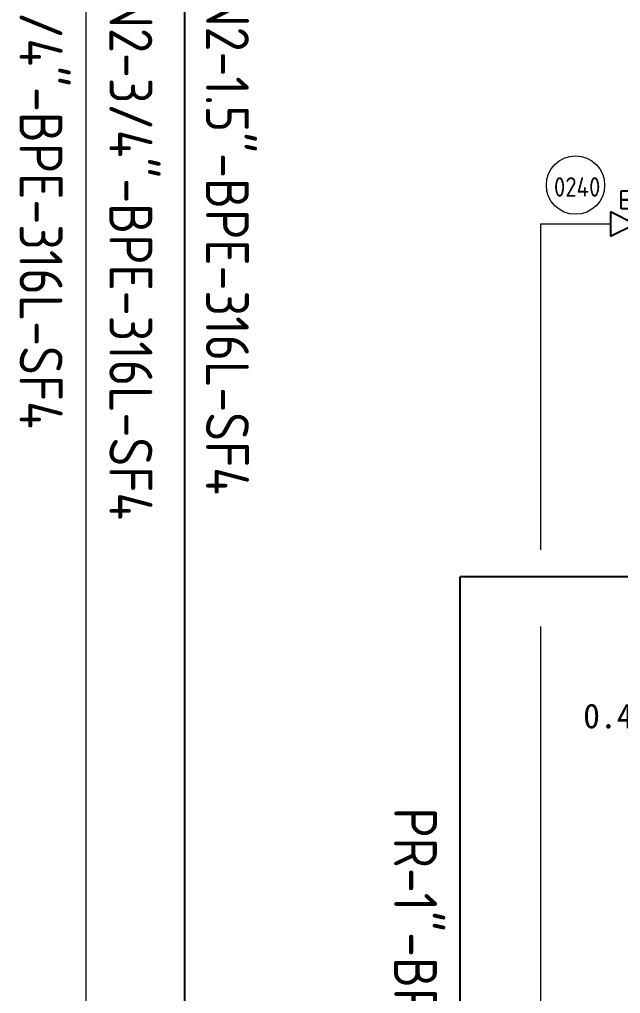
# Model space of a CAD drawing. Header units: millimetres. Extents: x -68339142 to 208, y -167 to 82456658.
# Drawn here: x -68332929 to -68332551, y 82448551 to 82449163 of the extents above; entities that cross this region are included whole.
import ezdxf

# ---------------------------------------------------------------- set-up
doc = ezdxf.new("R2010")
doc.units = ezdxf.units.MM
doc.header["$MEASUREMENT"] = 0
for name, color, linetype in [('压缩空气', 130, 'Continuous'), ('排管', 10, 'Continuous'), ('药液', 210, 'Continuous')]:
    doc.layers.add(name, color=color, linetype=linetype)
doc.layers.add('图层01注射用水WFI', color=3, linetype='Continuous', lineweight=5)
doc.layers.add('外形線', color=7, linetype='Continuous', lineweight=9)
doc.styles.get("Standard").update_dxf_attribs({"font": 'gbenor.shx', "bigfont": 'gbcbig.shx'})
doc.styles.add('{18b73a54-fa43-428c-adcb-c1c7bbdf2c84}', font='')
doc.styles.get('{18b73a54-fa43-428c-adcb-c1c7bbdf2c84}').set_extended_font_data('SimSun')

# ---------------------------------------------------------------- blocks, each defined once
blk = doc.blocks.new('*U280')
at = {"color": 0}
for p, q in [((-6.33, 7.03), (-6.33, 15.47)), ((-6.33, 15.47), (6.33, 15.47)), ((6.33, 11.25), (-6.33, 11.25)), ((-6.33, 11.25), (6.33, 11.25)), ((0, 2.81), (0, 11.25)), ((0, 0), (-11.25, 5.62)), ((-11.25, 5.62), (-11.25, -5.62)), ((6.33, 7.03), (-6.33, 7.03)), ((0, 0), (11.25, 5.62)), ((11.25, 5.62), (11.25, -5.62)), ((-11.25, -5.62), (0, 0)), ((11.25, -5.62), (0, 0))]:
    blk.add_line(p, q, dxfattribs=at)
blk.add_lwpolyline([(6.33, 7.03), (6.33, 7.03), (6.33, 15.47), (6.33, 15.47)], close=True, dxfattribs=at)
at = {"color": 1, "linetype": 'ByBlock', "lineweight": 9}
blk.add_circle((-27.42, 18.03), 13.5, dxfattribs=at)
at = {"color": 0}
blk.add_arc((0, -2.81), 5.62, 53.1301, 126.8699, dxfattribs=at)
at = {"color": 1, "linetype": 'ByBlock', "lineweight": 9}
for tag, p, height, flags in [('YQJ_CODE', (-35.13, 20.7), 9, 2), ('YQJ_ITEMID', (12.3, -9.27), 5, 1), ('YQJ_CLASS_NAME', (12.34, -15.05), 5, 1), ('品牌', (13.52, -20.57), 5, 1), ('供电电源', (13.41, -26.42), 5, 1), ('控制方式', (13.73, -33.14), 5, 1), ('输出信号类型1', (14.15, -39.41), 5, 1), ('输出信号类型2', (13.98, -46.43), 5, 1)]:
    blk.add_attdef(tag, p, '', height=height, dxfattribs=dict(at, flags=flags))
for tag, p, height in [('YQJ_NO', (-37.41, 12.69), 9), ('尺寸', (-2.79, -7.98), 6.3)]:
    blk.add_attdef(tag, p, '', height=height, dxfattribs=at)

msp = doc.modelspace()

# ---------------------------------------------------------------- linework, layer by layer
at = {"color": 3}
for p, q in [((-68332824.81532, 82448804.05909), (-68332824.81532, 82449336.28552)), ((-68332824.81532, 82448168.17489), (-68332824.81532, 82448827.31963))]:
    msp.add_line(p, q, dxfattribs=at)
at = {"layer": '图层01注射用水WFI', "color": 3, "lineweight": 9}
msp.add_line((-68332887.05936, 82449348.51907), (-68332887.05948, 82448452.4484), dxfattribs=at)
at = {"layer": '排管', "color": 1, "linetype": 'ByBlock', "lineweight": 9}
for p, q in [((-68332557.193, 82449034.62948), (-68332601.169, 82449034.62948)), ((-68332601.169, 82449034.62948), (-68332601.169, 82448829.75831)), ((-68332601.169, 82448781.56892), (-68332601.169, 82447901.56599))]:
    msp.add_line(p, q, dxfattribs=at)
at = {"layer": '药液', "color": 6, "linetype": 'ByBlock', "lineweight": -3}
for p in [(-68332651.68061, 82448268.4737), (-68332487.60899, 82448812.70407)]:
    msp.add_line(p, (-68332651.68061, 82448812.70407), dxfattribs=at)

# ---------------------------------------------------------------- block references
ref = msp.add_blockref('*U280', (-68332541.91079, 82449034.62948), dxfattribs=dict(xscale=1.3584186, yscale=1.3584186, zscale=1.3584186))
ref.add_attrib('YQJ_NO', '0240', (-68332592.72529, 82449051.8691), dxfattribs={"color": 1, "linetype": 'ByBlock', "lineweight": 9, "height": 12.225767})
ref.add_attrib('尺寸', '1"', (-68332545.69734, 82449023.78958), dxfattribs={"color": 1, "linetype": 'ByBlock', "lineweight": 9, "height": 8.558037})

# ---------------------------------------------------------------- texts
at = {"color": 3, "char_height": 26.99268, "attachment_point": 5, "rotation": 270}
for s, insert in [('CIP/PS/CA/N2-3/4"-BPE-316L-SF4', (-68332858.82864, 82449096.56174)), ('CIP/PS/CA/N2-1.5"-BPE-316L-SF4', (-68332798.13284, 82449104.9173))]:
    msp.add_mtext(s, dxfattribs=dict(at, insert=insert))
at = {"layer": '压缩空气', "lineweight": 9, "insert": (-68332915.30901, 82449124.29808), "char_height": 26.99268, "attachment_point": 5, "rotation": 270}
msp.add_mtext('PS/CA/N2-3/4"-BPE-316L-SF4', dxfattribs=at)
at = {"layer": '外形線', "lineweight": 5, "insert": (-68332343.02605, 82448758.9771), "char_height": 15.524784, "width": 240.8193459, "attachment_point": 3, "style": '{18b73a54-fa43-428c-adcb-c1c7bbdf2c84}'}
msp.add_mtext('\\pxqc;5 inch\\P0.45 um/0.2 um filter', dxfattribs=at)
at = {"layer": '药液', "color": 6, "linetype": 'ByBlock', "lineweight": -3, "insert": (-68332679.74266, 82448521.13081), "char_height": 26.99268, "attachment_point": 5, "rotation": 270}
msp.add_mtext('PR-1"-BPE-316L-SF4', dxfattribs=at)

doc.saveas('drawing.dxf')
